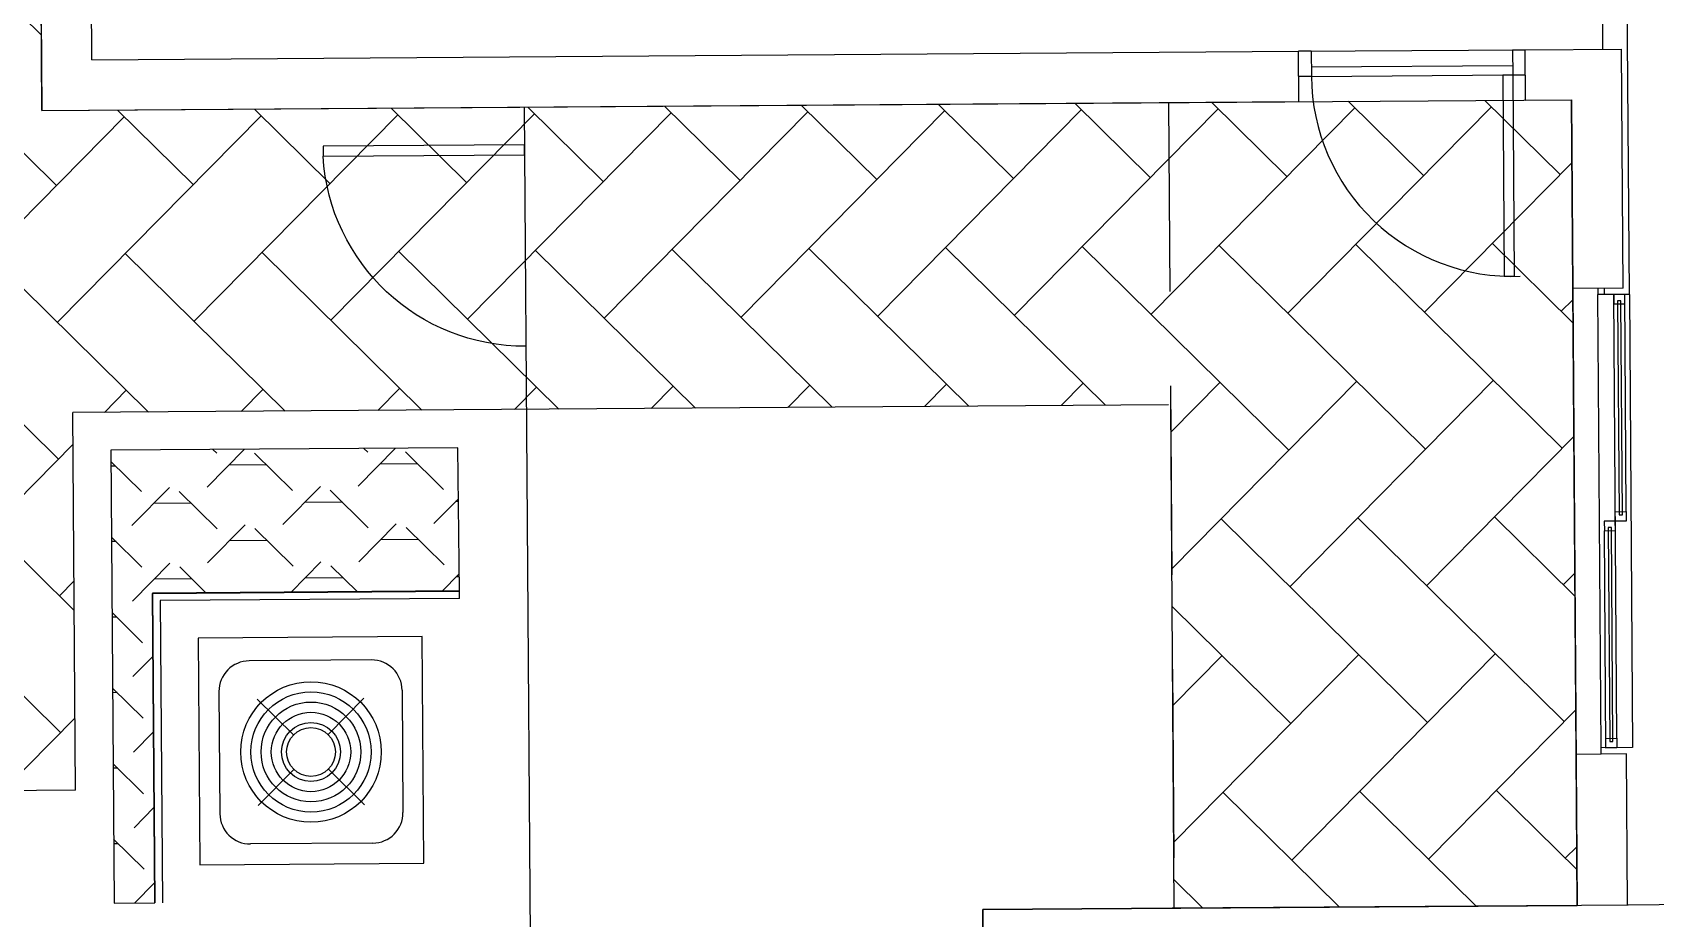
# Model space of a CAD drawing. Header units: feet. Extents: x 919634 to 928945, y 707022 to 708026.
# Drawn here: x 921008.98 to 921030.47, y 707404.24 to 707415.97 of the extents above; entities that cross this region are included whole.
import ezdxf

# ---------------------------------------------------------------- set-up
doc = ezdxf.new("R2010")
doc.units = ezdxf.units.FT
doc.header["$LTSCALE"] = 20
doc.header["$MEASUREMENT"] = 0
doc.linetypes.add('Site Plan$0$HIDDEN2', pattern=[0.1875, 0.125, -0.0625])
for name, color, linetype in [('-u-site-xref', 7, 'Continuous'), ('Site Plan$0$-u-site-bldg_interior', 252, 'Continuous'), ('Site Plan$0$-u-site-fence', 4, 'Site Plan$0$FENCELINE1'), ('Site Plan$0$A-DOOR-EXT_WINDOWS', 253, 'Continuous'), ('Site Plan$0$A-HVAC-EXT', 253, 'Continuous'), ('Site Plan$0$SP-BLDG-ROOF ABOVE', 4, 'Site Plan$0$HIDDEN2'), ('Site Plan$0$SP-LOT PAVERS', 254, 'Continuous'), ('x-RL TH8-LP Block$0$LP-PATT-SHAR', 253, 'Continuous'), ('x-RL TH8-LP Block$0$LP-SHAR-BRDR-CONT', 253, 'Continuous')]:
    doc.layers.add(name, color=color, linetype=linetype)
doc.layers.add('Site Plan$0$SP-SIDEWALK', color=2, linetype='Continuous', lineweight=25)
doc.layers.add('SP-BUILDING-FOOTPRINT', color=1, linetype='Continuous', lineweight=25)
doc.layers.get('-u-site-xref').off()
doc.linetypes.add('Site Plan$0$FENCELINE1', pattern='A,0.25,-0.1,[133,ltypeshp.shx,S=0.1,R=0,X=-0.1,Y=0],-0.1,1', length=1.45)

# ---------------------------------------------------------------- blocks, each defined once
blk = doc.blocks.new('Site Plan$0$DR1H902')
for p, q in [((-0.5, 0), (-0.5, 1)), ((-0.5, 1.000000000000057), (-0.4500000000000455, 1.000000000000057)), ((-0.4500000000000455, 0), (-0.4500000000000455, 1)), ((-0.5, -5.684341886080801e-14), (-0.4500000000000455, -5.684341886080801e-14))]:
    blk.add_line(p, q)
blk.add_arc((-0.5, 0), 1, 0, 91.70698490235472)
blk = doc.blocks.new('Site Plan$0$A$C11AE1C12')
at = {"layer": 'Site Plan$0$A-HVAC-EXT'}
for p, q in [((44.00000011394877, 44.54105635897122), (1.139487721957266e-07, 44.54105635897122)), ((1.139487721957266e-07, 44.54105635897122), (1.139487721957266e-07, 2.501133167243097e-06)), ((44.00000011394877, 2.501133167243097e-06), (44.00000011394877, 44.54105635897122)), ((34.00000011394877, 40.00000250113317), (10.00000011394877, 40.00000250113317)), ((4.000000113948772, 34.00000250113317), (4.000000113948772, 10.00000250113317)), ((18.5977306969362, 25.40227191814392), (11.52666288505861, 32.47333973002787)), ((25.40226953096135, 25.40227191814392), (32.47333734284621, 32.47333973002787)), ((40.00000011394877, 34.00000250113317), (40.00000011394877, 10.00000250113317)), ((11.52666288505861, 11.52666527223846), (18.5977306969362, 18.59773308412241)), ((32.47333734284621, 11.52666527223846), (25.40226953096135, 18.59773308412241)), ((34.00000011394877, 4.000002501133167), (10.00000011394877, 4.000002501133167)), ((1.139487721957266e-07, 2.501133167243097e-06), (44.00000011394877, 2.501133167243097e-06))]:
    blk.add_line(p, q, dxfattribs=at)
for radius in [13.81153555240985, 11.81153555240985, 9.81153555240985, 7.81153555240985, 5.81153555240985, 4.81153555240985]:
    blk.add_circle((22.00000011394877, 22.00000250113317), radius, dxfattribs=at)
for centre, start, end in [((10.00000011394877, 34.00000250113317), 90, 180), ((34.00000011394877, 34.00000250113317), 0, 90), ((10.00000011394877, 10.00000250113317), 180, 270), ((34.00000011394877, 10.00000250113317), 270, 0)]:
    blk.add_arc(centre, 6, start, end, dxfattribs=at)
blk = doc.blocks.new('Site Plan$0$A$C05C92244')
at = {"layer": 'Site Plan$0$A-DOOR-EXT_WINDOWS'}
blk.add_lwpolyline([(32.00389335552609, 32.04769828175449), (32.00389335552609, 0.04381521808500111), (30.40369920234298, 0.04381521808500111), (30.40369920234298, 32.04769828175449)], close=True, dxfattribs=at)
blk.add_arc((32.07979910527501, 32.07980389018303), 32.07980487913881, 180.0573418751565, 267.0050566959838, dxfattribs=at)
blk = doc.blocks.new('Site Plan')
at = {"layer": 'Site Plan$0$SP-LOT PAVERS'}
h = blk.add_hatch(dxfattribs=at)
h.set_pattern_fill('AR-HBONE', color=256, scale=0.32, angle=-89.58178215075662)
h.set_pattern_definition([(315.4182178492434, (0, 0), (1.810145136983853, 0.01321298806884015), [3.84, -1.28]), (45.41821784924338, (0.9116790626081567, -0.8984660745381309), (1.810145136983853, 0.01321298806884), [3.84, -1.28])])
h.paths.add_polyline_path([(921009.54763375, 707405.9336891741), (920989.2072940768, 707405.7883315071), (920989.0714707002, 707424.7887197618), (921009.0316751817, 707424.92666352), (921009.1031087869, 707414.9307422863), (921029.3525917305, 707415.0754506652), (921029.4286389652, 707404.4090549125), (921024.0956189289, 707404.3710326144), (921024.0479792914, 707411.037391704), (921009.5119036331, 707410.9335129054)])
at = {"layer": 'Site Plan$0$-u-site-bldg_interior'}
for p, q in [((921029.7678169175, 707415.745101668, -4.49489401518742e-06), (921029.6963563991, 707425.7447890287, -4.494894015187386e-06)), ((921030.1210332932, 707412.4975428632, -4.494892413604441e-06), (921030.0263475631, 707425.7472045425, -4.4948924136044e-06)), ((921009.1031087869, 707414.9307422851, -4.494994332521719e-06), (921009.0911986323, 707416.5973663958, -4.494994332521713e-06)), ((921009.7649943691, 707415.6021559912, -4.49499109700053e-06), (921009.7578482763, 707416.6021304576, -4.494991097000526e-06)), ((921025.7411639529, 707415.7161646712, -4.494913558173496e-06), (921028.7414097787, 707415.7377666803, -4.494898996757685e-06)), ((921028.5747473564, 707415.7365756648, -4.494899805638036e-06), (921028.7414097677, 707415.7377666802, -4.494898996757738e-06)), ((921028.5747473564, 707415.7365756648, -4.494899805638036e-06), (921028.5771293873, 707415.4032508425, -4.494899805638037e-06)), ((921028.7414097677, 707415.7377666802, -4.494898996757738e-06), (921030.0144773128, 707415.7468643714, -4.49489281804445e-06)), ((921028.7461738295, 707415.0711170358, -4.494898996757741e-06), (921028.7414097677, 707415.7377666802, -4.494898996757738e-06)), ((921030.0371066069, 707412.580278561, -4.494892818044458e-06), (921030.0144773129, 707415.7468643715, -4.494892818044449e-06)), ((921009.7649943691, 707415.6021559912, -4.49499109700053e-06), (921025.7411627881, 707415.7163260893, -4.49491355817355e-06)), ((921025.9078240457, 707415.7176785227, -4.494912749293253e-06), (921025.7411616346, 707415.7164875072, -4.49491355817355e-06)), ((921025.7459280035, 707415.0495150271, -4.494913558173553e-06), (921025.7411627881, 707415.7163260893, -4.49491355817355e-06)), ((921025.9078251993, 707415.7175171047, -4.494912749293253e-06), (921025.9102083836, 707415.3840308647, -4.494912749293255e-06)), ((921025.9093151222, 707415.5090276729, -4.494912749293254e-06), (921028.5762361259, 707415.5282476508, -4.494899805638036e-06)), ((921025.9102083836, 707415.3840308647, -4.494912749293255e-06), (921025.7435459725, 707415.3828398492, -4.494913558173552e-06)), ((921025.9102083836, 707415.3840308647, -4.494912749293255e-06), (921028.5771293873, 707415.4032508425, -4.494899805638037e-06)), ((921028.5771293873, 707415.4032508425, -4.494899805638037e-06), (921028.7437917986, 707415.404441858, -4.494898996757739e-06)), ((921009.1031087869, 707414.9307422851, -4.494994332521719e-06), (921025.74592685, 707415.049676445, -4.494913558173553e-06)), ((921028.7461738295, 707415.0711170358, -4.494898996757741e-06), (921029.3525917304, 707415.0754506652, -4.494896053565639e-06)), ((921029.3704569626, 707412.5755144993, -4.494896053565647e-06), (921029.3525917304, 707415.0754506652, -4.494896053565639e-06)), ((921030.0371065798, 707412.5802785609, -4.49489281804459e-06), (921029.3704569899, 707412.5755144996, -4.494896053565515e-06)), ((921029.4145245078, 707406.4090052899, -4.494896053565798e-06), (921029.3704569899, 707412.5755144996, -4.494896053565515e-06)), ((921029.7037818121, 707412.5778965304, -4.49489443580492e-06), (921029.7043773197, 707412.4945653249, -4.49489443580492e-06)), ((921029.7910417191, 707412.4951846527, -4.49489401518743e-06), (921029.7904462115, 707412.5785158582, -4.494894015187429e-06)), ((921030.121033293, 707412.4975428632, -4.494892413604442e-06), (921029.7043773197, 707412.4945653249, -4.49489443580492e-06)), ((921029.7472538768, 707406.4947185268, -4.494894435804939e-06), (921029.7043773197, 707412.4945653249, -4.49489443580492e-06)), ((921029.954688602, 707406.6212041043, -4.494893424704698e-06), (921029.9127053065, 707412.496054094, -4.49489342470468e-06)), ((921030.0790799331, 707409.6221696418, -4.49489271693443e-06), (921030.058534916, 707412.4970962325, -4.494892716934422e-06)), ((921030.1210332932, 707412.4975428632, -4.494892413604441e-06), (921030.1639098502, 707406.4976960652, -4.49489241360446e-06)), ((921029.8097697638, 707406.492714939, -4.494894132474959e-06), (921029.7892072368, 707409.3700917483, -4.49489413247495e-06)), ((921030.16390985, 707406.4976960652, -4.494892413604461e-06), (921029.7472538768, 707406.4947185268, -4.494894435804939e-06)), ((921029.7478493844, 707406.4113873212, -4.494894435804939e-06), (921029.7472538768, 707406.4947185268, -4.494894435804939e-06)), ((921030.0811741521, 707406.4137693518, -4.49489281804461e-06), (921029.4145245078, 707406.4090052899, -4.494896053565798e-06)), ((921029.4288167208, 707404.4090563573, -4.494896053565671e-06), (921029.4145245351, 707406.4090052901, -4.494896053565665e-06)), ((921030.0954663651, 707404.4138204193, -4.494892818044484e-06), (921030.0811741793, 707406.413769352, -4.494892818044478e-06)), ((921063.5656441549, 707404.6530075244, -4.494730369588501e-06), (921030.0954663651, 707404.4138204193, -4.494892818044484e-06)), ((921029.4288167208, 707404.4090563573, -4.494896053565671e-06), (921024.066652734, 707404.3707368574, -4.49492207421888e-06)), ((921030.1030888988, 707404.4138747129, -4.494892781049241e-06), (921025.7698662113, 707404.3829083106, -4.494913811936962e-06))]:
    blk.add_line(p, q, dxfattribs=at)
for points, elevation in [([(921030.0594281778, 707412.3720994244), (921030.058534916, 707412.4970962325), (921029.9127053065, 707412.496054094), (921029.9135985681, 707412.3710572858)], -4.494893420600595e-06), ([(921029.9653828176, 707412.4130950809), (921029.9856300806, 707409.5798340928), (921030.0272956835, 707409.5801318467), (921030.0070484205, 707412.4133928347)], -4.494892965605427e-06), ([(921029.9350368467, 707409.3711338867), (921029.934143585, 707409.496130695), (921029.7883139753, 707409.4950885564), (921029.7892072368, 707409.3700917483)], -4.494894128370864e-06), ([(921030.0790799331, 707409.6221696418), (921030.0799731945, 707409.4971728335), (921029.934143585, 707409.496130695), (921029.9332503234, 707409.6211275033)], -4.494893420600603e-06), ([(921029.8409914864, 707409.4121295433), (921029.8612387497, 707406.5788685553), (921029.9029043524, 707406.5791663091), (921029.8826570893, 707409.4124272971)], -4.494893673375697e-06), ([(921029.954688602, 707406.6212041043), (921029.9555818635, 707406.4962072959), (921029.8097522539, 707406.4951651574), (921029.8088589922, 707406.6201619657)], -4.494894128370872e-06)]:
    blk.add_lwpolyline(points, close=True, dxfattribs=dict(at, elevation=elevation))
at = {"layer": 'Site Plan$0$-u-site-bldg_interior', "elevation": -4.494896049000461e-06}
blk.add_lwpolyline([(921021.5640471883, 707403.6862998354), (921021.5616651573, 707404.0196246576), (921021.5592831264, 707404.3529494797), (921029.4289117325, 707404.4090568572)], dxfattribs=at)
at = {"layer": 'Site Plan$0$-u-site-fence', "ltscale": 0.15}
blk.add_line((921015.4877585814, 707414.9788555509, -4.494963341035636e-06), (921015.5663650391, 707403.9792152824, -4.49496334103567e-06), dxfattribs=at)
at = {"layer": 'Site Plan$0$SP-BLDG-ROOF ABOVE', "elevation": -4.494921933631107e-06}
blk.add_lwpolyline([(921024.0193936343, 707415.0374694942), (921024.095619563, 707404.3709438624)], dxfattribs=at)
at = {"layer": 'Site Plan$0$SP-SIDEWALK'}
for p, q in [((921024.0190124622, 707411.0371846991, -4.49492207421886e-06), (921009.5119036331, 707410.9335129054, -4.494992483103641e-06)), ((921024.0956195631, 707404.3709438624, -4.494921933631106e-06), (921024.0479792914, 707411.037391704, -4.494921933631086e-06)), ((921009.54763375, 707405.9336891741, -4.494992483103657e-06), (921009.5119036331, 707410.9335129054, -4.494992483103641e-06)), ((921014.6312987969, 707408.5724067225, -4.494967719758663e-06), (921010.5680499546, 707408.5433696276, -4.494987440353782e-06)), ((921010.5680499546, 707408.5433696276, -4.494987440353782e-06), (921010.5973493424, 707404.4434173243, -4.494987440353795e-06)), ((921014.6320134061, 707408.4724092758, -4.494967719758663e-06), (921010.6687620104, 707408.4440867902, -4.494986955025604e-06)), ((921010.6687620104, 707408.4440867902, -4.494986955025604e-06), (921010.6973467891, 707404.4441319336, -4.494986955025617e-06)), ((921014.6320134061, 707408.4724092758, -4.494967719758663e-06), (921014.6312987969, 707408.5724067225, -4.494967719758663e-06)), ((921009.54763375, 707405.9336891741, -4.494992483103657e-06), (920989.2072501207, 707405.7883311928, -4.495091203237643e-06))]:
    blk.add_line(p, q, dxfattribs=at)
at = {"layer": 'Site Plan$0$-u-site-bldg_interior', "extrusion": (4.8531578597258e-12, 3.468200526524245e-14, -1), "xscale": -2.666990255305793, "yscale": 2.666990255305793, "zscale": -7.111974014148773, "rotation": 179.5905555553778}
blk.add_blockref('Site Plan$0$DR1H902', (-921027.2436683088, 707415.3937215627, 8.989331468505853e-06), dxfattribs=at)
at = {"layer": 'Site Plan$0$-u-site-fence', "xscale": -0.08333333333333334, "yscale": 0.08333333333333334, "zscale": 0.08333333333333333, "rotation": 270.4094444446222}
blk.add_blockref('Site Plan$0$A$C05C92244', (921012.8398172341, 707411.7928085425, -4.494976302411496e-06), dxfattribs=at)
at = {"layer": 'Site Plan$0$A-HVAC-EXT', "extrusion": (4.853157859725802e-12, 3.468200526524245e-14, -1), "xscale": -0.06735359270068557, "yscale": 0.06735359270068557, "zscale": -0.06735359270068557, "rotation": 359.5905555553778}
blk.add_blockref('Site Plan$0$A$C11AE1C12', (-921011.1937605621, 707404.9477490359, 8.989331464401768e-06), dxfattribs=at)
blk = doc.blocks.new('x-RL TH8-LP Block', base_point=(1241.699483058532, 358.1706843557306))
at = {"layer": 'x-RL TH8-LP Block$0$LP-PATT-SHAR'}
h = blk.add_hatch(dxfattribs=at)
h.set_pattern_fill('LAFX-A435-CHAINLINK', color=256, scale=10, pattern_type=2)
h.set_pattern_definition([(45, (1295.532695806003, 426.7273894872051), (0, 10.0000000000064), [0.7071099999999999, -13.4350288425]), (45, (1293.532695806003, 426.7273894872051), (0, 10.0000000000064), [0.7071099999999999, -13.4350288425]), (45, (1295.532695806003, 428.7273894872051), (0, 10.0000000000064), [0.7071099999999999, -13.4350288425]), (45, (1295.032695806003, 429.7273894872051), (0, 10.0000000000064), [0.7071099999999999, -13.4350288425]), (45, (1291.532695806003, 426.7273894872051), (0, 10.0000000000064), [0.7071099999999999, -13.4350288425]), (45, (1293.532695806003, 428.7273894872051), (0, 10.0000000000064), [0.7071099999999999, -13.4350288425]), (45, (1295.532695806003, 430.7273894872051), (0, 10.0000000000064), [0.7071099999999999, -13.4350288425]), (45, (1294.032695806003, 429.7273894872051), (0, 10.0000000000064), [0.7071099999999999, -13.4350288425]), (45, (1295.032695806003, 431.7273894872051), (0, 10.0000000000064), [0.7071099999999999, -13.4350288425]), (45, (1293.032695806003, 429.7273894872051), (0, 10.0000000000064), [0.7071099999999999, -13.4350288425]), (45, (1291.532695806003, 428.7273894872051), (0, 10.0000000000064), [0.7071099999999999, -13.4350288425]), (45, (1293.532695806003, 430.7273894872051), (0, 10.0000000000064), [0.7071099999999999, -13.4350288425]), (45, (1295.532695806003, 432.7273894872051), (0, 10.0000000000064), [0.7071099999999999, -13.4350288425]), (45, (1292.032695806003, 429.7273894872051), (0, 10.0000000000064), [0.7071099999999999, -13.4350288425]), (45, (1294.032695806003, 431.7273894872051), (0, 10.0000000000064), [0.7071099999999999, -13.4350288425]), (45, (1293.032695806003, 431.7273894872051), (0, 10.0000000000064), [0.7071099999999999, -13.4350288425]), (45, (1295.032695806003, 433.7273894872051), (0, 10.0000000000064), [0.7071099999999999, -13.4350288425]), (45, (1291.532695806003, 430.7273894872051), (0, 10.0000000000064), [0.7071099999999999, -13.4350288425]), (45, (1293.532695806003, 432.7273894872051), (0, 10.0000000000064), [0.7071099999999999, -13.4350288425]), (45, (1292.032695806003, 431.7273894872051), (0, 10.0000000000064), [0.7071099999999999, -13.4350288425]), (45, (1294.032695806003, 433.7273894872051), (0, 10.0000000000064), [0.7071099999999999, -13.4350288425]), (45, (1295.032695806003, 435.7273894872051), (0, 10.0000000000064), [0.7071099999999999, -13.4350288425]), (45, (1293.032695806003, 433.7273894872051), (0, 10.0000000000064), [0.7071099999999999, -13.4350288425]), (45, (1291.532695806003, 432.7273894872051), (0, 10.0000000000064), [0.7071099999999999, -13.4350288425]), (45, (1292.032695806003, 433.7273894872051), (0, 10.0000000000064), [0.7071099999999999, -13.4350288425]), (45, (1294.032695806003, 435.7273894872051), (0, 10.0000000000064), [0.7071099999999999, -13.4350288425]), (45, (1293.032695806003, 435.7273894872051), (0, 10.0000000000064), [0.7071099999999999, -13.4350288425]), (45, (1291.532695806003, 434.7273894872051), (0, 10.0000000000064), [0.7071099999999999, -13.4350288425]), (45, (1292.032695806003, 435.7273894872051), (0, 10.0000000000064), [0.7071099999999999, -13.4350288425]), (45, (1290.532695806003, 434.7273894872051), (0, 10.0000000000064), [0.7071099999999999, -13.4350288425]), (45, (1295.032695806003, 427.7273894872051), (0, 10.0000000000064), [0.7071099999999999, -13.4350288425]), (45, (1294.032695806003, 427.7273894872051), (0, 10.0000000000064), [0.7071099999999999, -13.4350288425]), (45, (1293.032695806003, 427.7273894872051), (0, 10.0000000000064), [0.7071099999999999, -13.4350288425]), (45, (1292.032695806003, 427.7273894872051), (0, 10.0000000000064), [0.7071099999999999, -13.4350288425]), (45, (1290.532695806003, 426.7273894872051), (0, 10.0000000000064), [0.7071099999999999, -13.4350288425]), (45, (1289.532695806003, 426.7273894872051), (0, 10.0000000000064), [0.7071099999999999, -13.4350288425]), (45, (1290.532695806003, 428.7273894872051), (0, 10.0000000000064), [0.7071099999999999, -13.4350288425]), (45, (1288.532695806003, 426.7273894872051), (0, 10.0000000000064), [0.7071099999999999, -13.4350288425]), (45, (1291.032695806003, 429.7273894872051), (0, 10.0000000000064), [0.7071099999999999, -13.4350288425]), (45, (1289.532695806003, 428.7273894872051), (0, 10.0000000000064), [0.7071099999999999, -13.4350288425]), (45, (1287.532695806003, 426.7273894872051), (0, 10.0000000000064), [0.7071099999999999, -13.4350288425]), (45, (1290.032695806003, 429.7273894872051), (0, 10.0000000000064), [0.7071099999999999, -13.4350288425]), (45, (1290.532695806003, 430.7273894872051), (0, 10.0000000000064), [0.7071099999999999, -13.4350288425]), (45, (1288.532695806003, 428.7273894872051), (0, 10.0000000000064), [0.7071099999999999, -13.4350288425]), (45, (1286.532695806003, 426.7273894872051), (0, 10.0000000000064), [0.7071099999999999, -13.4350288425]), (45, (1291.032695806003, 431.7273894872051), (0, 10.0000000000064), [0.7071099999999999, -13.4350288425]), (45, (1289.032695806003, 429.7273894872051), (0, 10.0000000000064), [0.7071099999999999, -13.4350288425]), (45, (1289.532695806003, 430.7273894872051), (0, 10.0000000000064), [0.7071099999999999, -13.4350288425]), (45, (1287.532695806003, 428.7273894872051), (0, 10.0000000000064), [0.7071099999999999, -13.4350288425]), (45, (1290.032695806003, 431.7273894872051), (0, 10.0000000000064), [0.7071099999999999, -13.4350288425]), (45, (1288.032695806003, 429.7273894872051), (0, 10.0000000000064), [0.7071099999999999, -13.4350288425]), (45, (1290.532695806003, 432.7273894872051), (0, 10.0000000000064), [0.7071099999999999, -13.4350288425]), (45, (1288.532695806003, 430.7273894872051), (0, 10.0000000000064), [0.7071099999999999, -13.4350288425]), (45, (1286.532695806003, 428.7273894872051), (0, 10.0000000000064), [0.7071099999999999, -13.4350288425]), (45, (1291.032695806003, 433.7273894872051), (0, 10.0000000000064), [0.7071099999999999, -13.4350288425]), (45, (1289.032695806003, 431.7273894872051), (0, 10.0000000000064), [0.7071099999999999, -13.4350288425]), (45, (1287.032695806003, 429.7273894872051), (0, 10.0000000000064), [0.7071099999999999, -13.4350288425]), (45, (1289.532695806003, 432.7273894872051), (0, 10.0000000000064), [0.7071099999999999, -13.4350288425]), (45, (1287.532695806003, 430.7273894872051), (0, 10.0000000000064), [0.7071099999999999, -13.4350288425]), (45, (1290.032695806003, 433.7273894872051), (0, 10.0000000000064), [0.7071099999999999, -13.4350288425]), (45, (1288.032695806003, 431.7273894872051), (0, 10.0000000000064), [0.7071099999999999, -13.4350288425]), (45, (1286.032695806003, 429.7273894872051), (0, 10.0000000000064), [0.7071099999999999, -13.4350288425]), (45, (1288.532695806003, 432.7273894872051), (0, 10.0000000000064), [0.7071099999999999, -13.4350288425]), (45, (1286.532695806003, 430.7273894872051), (0, 10.0000000000064), [0.7071099999999999, -13.4350288425]), (45, (1291.032695806003, 435.7273894872051), (0, 10.0000000000064), [0.7071099999999999, -13.4350288425]), (45, (1289.032695806003, 433.7273894872051), (0, 10.0000000000064), [0.7071099999999999, -13.4350288425]), (45, (1287.032695806003, 431.7273894872051), (0, 10.0000000000064), [0.7071099999999999, -13.4350288425]), (45, (1287.532695806003, 432.7273894872051), (0, 10.0000000000064), [0.7071099999999999, -13.4350288425]), (45, (1290.032695806003, 435.7273894872051), (0, 10.0000000000064), [0.7071099999999999, -13.4350288425]), (45, (1288.032695806003, 433.7273894872051), (0, 10.0000000000064), [0.7071099999999999, -13.4350288425]), (45, (1286.032695806003, 431.7273894872051), (0, 10.0000000000064), [0.7071099999999999, -13.4350288425]), (45, (1286.532695806003, 432.7273894872051), (0, 10.0000000000064), [0.7071099999999999, -13.4350288425]), (45, (1289.032695806003, 435.7273894872051), (0, 10.0000000000064), [0.7071099999999999, -13.4350288425]), (45, (1287.032695806003, 433.7273894872051), (0, 10.0000000000064), [0.7071099999999999, -13.4350288425]), (45, (1287.532695806003, 434.7273894872051), (0, 10.0000000000064), [0.7071099999999999, -13.4350288425]), (45, (1288.032695806003, 435.7273894872051), (0, 10.0000000000064), [0.7071099999999999, -13.4350288425]), (45, (1286.032695806003, 433.7273894872051), (0, 10.0000000000064), [0.7071099999999999, -13.4350288425]), (45, (1286.532695806003, 434.7273894872051), (0, 10.0000000000064), [0.7071099999999999, -13.4350288425]), (45, (1287.032695806003, 435.7273894872051), (0, 10.0000000000064), [0.7071099999999999, -13.4350288425]), (45, (1286.032695806003, 435.7273894872051), (0, 10.0000000000064), [0.7071099999999999, -13.4350288425]), (45, (1291.032695806003, 427.7273894872051), (0, 10.0000000000064), [0.7071099999999999, -13.4350288425]), (45, (1290.032695806003, 427.7273894872051), (0, 10.0000000000064), [0.7071099999999999, -13.4350288425]), (45, (1289.032695806003, 427.7273894872051), (0, 10.0000000000064), [0.7071099999999999, -13.4350288425]), (45, (1288.032695806003, 427.7273894872051), (0, 10.0000000000064), [0.7071099999999999, -13.4350288425]), (45, (1287.032695806003, 427.7273894872051), (0, 10.0000000000064), [0.7071099999999999, -13.4350288425]), (45, (1286.032695806003, 427.7273894872051), (0, 10.0000000000064), [0.7071099999999999, -13.4350288425]), (45, (1294.532695806003, 426.7273894872051), (0, 10.0000000000064), [0.7071099999999999, -13.4350288425]), (45, (1294.532695806003, 428.7273894872051), (0, 10.0000000000064), [0.7071099999999999, -13.4350288425]), (45, (1292.532695806003, 426.7273894872051), (0, 10.0000000000064), [0.7071099999999999, -13.4350288425]), (45, (1294.532695806003, 430.7273894872051), (0, 10.0000000000064), [0.7071099999999999, -13.4350288425]), (45, (1292.532695806003, 428.7273894872051), (0, 10.0000000000064), [0.7071099999999999, -13.4350288425]), (45, (1294.532695806003, 432.7273894872051), (0, 10.0000000000064), [0.7071099999999999, -13.4350288425]), (45, (1292.532695806003, 430.7273894872051), (0, 10.0000000000064), [0.7071099999999999, -13.4350288425]), (45, (1295.532695806003, 434.7273894872051), (0, 10.0000000000064), [0.7071099999999999, -13.4350288425]), (45, (1294.532695806003, 434.7273894872051), (0, 10.0000000000064), [0.7071099999999999, -13.4350288425]), (45, (1292.532695806003, 432.7273894872051), (0, 10.0000000000064), [0.7071099999999999, -13.4350288425]), (45, (1293.532695806003, 434.7273894872051), (0, 10.0000000000064), [0.7071099999999999, -13.4350288425]), (45, (1292.532695806003, 434.7273894872051), (0, 10.0000000000064), [0.7071099999999999, -13.4350288425]), (45, (1289.532695806003, 434.7273894872051), (0, 10.0000000000064), [0.7071099999999999, -13.4350288425]), (45, (1288.532695806003, 434.7273894872051), (0, 10.0000000000064), [0.7071099999999999, -13.4350288425]), (90, (1296.032695806003, 435.2273894872051), (-10, 6.123233995736766e-16), [0.5, -9.5]), (90, (1296.032695806003, 427.2273894872051), (-10, 6.123233995736766e-16), [0.5, -9.5]), (90, (1296.032695806003, 429.2273894872051), (-10, 6.123233995736766e-16), [0.5, -9.5]), (90, (1296.032695806003, 431.2273894872051), (-10, 6.123233995736766e-16), [0.5, -9.5]), (90, (1296.032695806003, 433.2273894872051), (-10, 6.123233995736766e-16), [0.5, -9.5]), (90, (1295.532695806003, 428.2273894872051), (-10, 6.123233995736766e-16), [0.5, -9.5]), (90, (1295.532695806003, 430.2273894872051), (-10, 6.123233995736766e-16), [0.5, -9.5]), (90, (1295.532695806003, 432.2273894872051), (-10, 6.123233995736766e-16), [0.5, -9.5]), (90, (1295.532695806003, 434.2273894872051), (-10, 6.123233995736766e-16), [0.5, -9.5]), (90, (1295.532695806003, 436.2273894872051), (-10, 6.123233995736766e-16), [0.5, -9.5]), (90, (1295.032695806003, 427.2273894872051), (-10, 6.123233995736766e-16), [0.5, -9.5]), (90, (1295.032695806003, 429.2273894872051), (-10, 6.123233995736766e-16), [0.5, -9.5]), (90, (1295.032695806003, 431.2273894872051), (-10, 6.123233995736766e-16), [0.5, -9.5]), (90, (1295.032695806003, 433.2273894872051), (-10, 6.123233995736766e-16), [0.5, -9.5]), (90, (1295.032695806003, 435.2273894872051), (-10, 6.123233995736766e-16), [0.5, -9.5]), (90, (1295.032695806003, 427.2273894872051), (-10, 6.123233995736766e-16), [0.5, -9.5]), (90, (1295.032695806003, 429.2273894872051), (-10, 6.123233995736766e-16), [0.5, -9.5]), (90, (1295.032695806003, 431.2273894872051), (-10, 6.123233995736766e-16), [0.5, -9.5]), (90, (1295.032695806003, 433.2273894872051), (-10, 6.123233995736766e-16), [0.5, -9.5]), (90, (1295.032695806003, 435.2273894872051), (-10, 6.123233995736766e-16), [0.5, -9.5]), (90, (1294.532695806003, 428.2273894872051), (-10, 6.123233995736766e-16), [0.5, -9.5]), (90, (1294.532695806003, 430.2273894872051), (-10, 6.123233995736766e-16), [0.5, -9.5]), (90, (1294.532695806003, 432.2273894872051), (-10, 6.123233995736766e-16), [0.5, -9.5]), (90, (1294.532695806003, 434.2273894872051), (-10, 6.123233995736766e-16), [0.5, -9.5]), (90, (1294.532695806003, 436.2273894872051), (-10, 6.123233995736766e-16), [0.5, -9.5]), (90, (1294.032695806003, 427.2273894872051), (-10, 6.123233995736766e-16), [0.5, -9.5]), (90, (1294.032695806003, 427.2273894872051), (-10, 6.123233995736766e-16), [0.5, -9.5]), (90, (1294.032695806003, 429.2273894872051), (-10, 6.123233995736766e-16), [0.5, -9.5]), (90, (1294.032695806003, 429.2273894872051), (-10, 6.123233995736766e-16), [0.5, -9.5]), (90, (1294.032695806003, 431.2273894872051), (-10, 6.123233995736766e-16), [0.5, -9.5]), (90, (1294.032695806003, 431.2273894872051), (-10, 6.123233995736766e-16), [0.5, -9.5]), (90, (1294.032695806003, 433.2273894872051), (-10, 6.123233995736766e-16), [0.5, -9.5]), (90, (1294.032695806003, 433.2273894872051), (-10, 6.123233995736766e-16), [0.5, -9.5]), (90, (1294.032695806003, 435.2273894872051), (-10, 6.123233995736766e-16), [0.5, -9.5]), (90, (1294.032695806003, 435.2273894872051), (-10, 6.123233995736766e-16), [0.5, -9.5]), (90, (1293.532695806003, 428.2273894872051), (-10, 6.123233995736766e-16), [0.5, -9.5]), (90, (1293.532695806003, 430.2273894872051), (-10, 6.123233995736766e-16), [0.5, -9.5]), (90, (1293.532695806003, 432.2273894872051), (-10, 6.123233995736766e-16), [0.5, -9.5]), (90, (1293.532695806003, 434.2273894872051), (-10, 6.123233995736766e-16), [0.5, -9.5]), (90, (1293.532695806003, 436.2273894872051), (-10, 6.123233995736766e-16), [0.5, -9.5]), (90, (1293.032695806003, 427.2273894872051), (-10, 6.123233995736766e-16), [0.5, -9.5]), (90, (1293.032695806003, 427.2273894872051), (-10, 6.123233995736766e-16), [0.5, -9.5]), (90, (1293.032695806003, 429.2273894872051), (-10, 6.123233995736766e-16), [0.5, -9.5]), (90, (1293.032695806003, 429.2273894872051), (-10, 6.123233995736766e-16), [0.5, -9.5]), (90, (1293.032695806003, 431.2273894872051), (-10, 6.123233995736766e-16), [0.5, -9.5]), (90, (1293.032695806003, 431.2273894872051), (-10, 6.123233995736766e-16), [0.5, -9.5]), (90, (1293.032695806003, 433.2273894872051), (-10, 6.123233995736766e-16), [0.5, -9.5]), (90, (1293.032695806003, 433.2273894872051), (-10, 6.123233995736766e-16), [0.5, -9.5]), (90, (1293.032695806003, 435.2273894872051), (-10, 6.123233995736766e-16), [0.5, -9.5]), (90, (1293.032695806003, 435.2273894872051), (-10, 6.123233995736766e-16), [0.5, -9.5]), (90, (1292.532695806003, 428.2273894872051), (-10, 6.123233995736766e-16), [0.5, -9.5]), (90, (1292.532695806003, 430.2273894872051), (-10, 6.123233995736766e-16), [0.5, -9.5]), (90, (1292.532695806003, 432.2273894872051), (-10, 6.123233995736766e-16), [0.5, -9.5]), (90, (1292.532695806003, 434.2273894872051), (-10, 6.123233995736766e-16), [0.5, -9.5]), (90, (1292.532695806003, 436.2273894872051), (-10, 6.123233995736766e-16), [0.5, -9.5]), (90, (1292.032695806003, 427.2273894872051), (-10, 6.123233995736766e-16), [0.5, -9.5]), (90, (1292.032695806003, 427.2273894872051), (-10, 6.123233995736766e-16), [0.5, -9.5]), (90, (1292.032695806003, 429.2273894872051), (-10, 6.123233995736766e-16), [0.5, -9.5]), (90, (1292.032695806003, 429.2273894872051), (-10, 6.123233995736766e-16), [0.5, -9.5]), (90, (1292.032695806003, 431.2273894872051), (-10, 6.123233995736766e-16), [0.5, -9.5]), (90, (1292.032695806003, 431.2273894872051), (-10, 6.123233995736766e-16), [0.5, -9.5]), (90, (1292.032695806003, 433.2273894872051), (-10, 6.123233995736766e-16), [0.5, -9.5]), (90, (1292.032695806003, 433.2273894872051), (-10, 6.123233995736766e-16), [0.5, -9.5]), (90, (1292.032695806003, 435.2273894872051), (-10, 6.123233995736766e-16), [0.5, -9.5]), (90, (1292.032695806003, 435.2273894872051), (-10, 6.123233995736766e-16), [0.5, -9.5]), (90, (1291.532695806003, 428.2273894872051), (-10, 6.123233995736766e-16), [0.5, -9.5]), (90, (1291.532695806003, 430.2273894872051), (-10, 6.123233995736766e-16), [0.5, -9.5]), (90, (1291.532695806003, 432.2273894872051), (-10, 6.123233995736766e-16), [0.5, -9.5]), (90, (1291.532695806003, 434.2273894872051), (-10, 6.123233995736766e-16), [0.5, -9.5]), (90, (1291.532695806003, 436.2273894872051), (-10, 6.123233995736766e-16), [0.5, -9.5]), (90, (1291.032695806003, 427.2273894872051), (-10, 6.123233995736766e-16), [0.5, -9.5]), (90, (1291.032695806003, 429.2273894872051), (-10, 6.123233995736766e-16), [0.5, -9.5]), (90, (1291.032695806003, 431.2273894872051), (-10, 6.123233995736766e-16), [0.5, -9.5]), (90, (1291.032695806003, 433.2273894872051), (-10, 6.123233995736766e-16), [0.5, -9.5]), (90, (1291.032695806003, 435.2273894872051), (-10, 6.123233995736766e-16), [0.5, -9.5]), (90, (1291.032695806003, 427.2273894872051), (-10, 6.123233995736766e-16), [0.5, -9.5]), (90, (1291.032695806003, 429.2273894872051), (-10, 6.123233995736766e-16), [0.5, -9.5]), (90, (1291.032695806003, 431.2273894872051), (-10, 6.123233995736766e-16), [0.5, -9.5]), (90, (1291.032695806003, 433.2273894872051), (-10, 6.123233995736766e-16), [0.5, -9.5]), (90, (1291.032695806003, 435.2273894872051), (-10, 6.123233995736766e-16), [0.5, -9.5]), (90, (1290.532695806003, 428.2273894872051), (-10, 6.123233995736766e-16), [0.5, -9.5]), (90, (1290.532695806003, 430.2273894872051), (-10, 6.123233995736766e-16), [0.5, -9.5]), (90, (1290.532695806003, 432.2273894872051), (-10, 6.123233995736766e-16), [0.5, -9.5]), (90, (1290.532695806003, 434.2273894872051), (-10, 6.123233995736766e-16), [0.5, -9.5]), (90, (1290.532695806003, 436.2273894872051), (-10, 6.123233995736766e-16), [0.5, -9.5]), (90, (1290.032695806003, 427.2273894872051), (-10, 6.123233995736766e-16), [0.5, -9.5]), (90, (1290.032695806003, 429.2273894872051), (-10, 6.123233995736766e-16), [0.5, -9.5]), (90, (1290.032695806003, 431.2273894872051), (-10, 6.123233995736766e-16), [0.5, -9.5]), (90, (1290.032695806003, 433.2273894872051), (-10, 6.123233995736766e-16), [0.5, -9.5]), (90, (1290.032695806003, 435.2273894872051), (-10, 6.123233995736766e-16), [0.5, -9.5]), (90, (1290.032695806003, 427.2273894872051), (-10, 6.123233995736766e-16), [0.5, -9.5]), (90, (1290.032695806003, 429.2273894872051), (-10, 6.123233995736766e-16), [0.5, -9.5]), (90, (1290.032695806003, 431.2273894872051), (-10, 6.123233995736766e-16), [0.5, -9.5]), (90, (1290.032695806003, 433.2273894872051), (-10, 6.123233995736766e-16), [0.5, -9.5]), (90, (1290.032695806003, 435.2273894872051), (-10, 6.123233995736766e-16), [0.5, -9.5]), (90, (1289.532695806003, 428.2273894872051), (-10, 6.123233995736766e-16), [0.5, -9.5]), (90, (1289.532695806003, 430.2273894872051), (-10, 6.123233995736766e-16), [0.5, -9.5]), (90, (1289.532695806003, 432.2273894872051), (-10, 6.123233995736766e-16), [0.5, -9.5]), (90, (1289.532695806003, 434.2273894872051), (-10, 6.123233995736766e-16), [0.5, -9.5]), (90, (1289.532695806003, 436.2273894872051), (-10, 6.123233995736766e-16), [0.5, -9.5]), (90, (1289.032695806003, 427.2273894872051), (-10, 6.123233995736766e-16), [0.5, -9.5]), (90, (1289.032695806003, 427.2273894872051), (-10, 6.123233995736766e-16), [0.5, -9.5]), (90, (1289.032695806003, 429.2273894872051), (-10, 6.123233995736766e-16), [0.5, -9.5]), (90, (1289.032695806003, 429.2273894872051), (-10, 6.123233995736766e-16), [0.5, -9.5]), (90, (1289.032695806003, 431.2273894872051), (-10, 6.123233995736766e-16), [0.5, -9.5]), (90, (1289.032695806003, 431.2273894872051), (-10, 6.123233995736766e-16), [0.5, -9.5]), (90, (1289.032695806003, 433.2273894872051), (-10, 6.123233995736766e-16), [0.5, -9.5]), (90, (1289.032695806003, 433.2273894872051), (-10, 6.123233995736766e-16), [0.5, -9.5]), (90, (1289.032695806003, 435.2273894872051), (-10, 6.123233995736766e-16), [0.5, -9.5]), (90, (1289.032695806003, 435.2273894872051), (-10, 6.123233995736766e-16), [0.5, -9.5]), (90, (1288.532695806003, 428.2273894872051), (-10, 6.123233995736766e-16), [0.5, -9.5]), (90, (1288.532695806003, 430.2273894872051), (-10, 6.123233995736766e-16), [0.5, -9.5]), (90, (1288.532695806003, 432.2273894872051), (-10, 6.123233995736766e-16), [0.5, -9.5]), (90, (1288.532695806003, 434.2273894872051), (-10, 6.123233995736766e-16), [0.5, -9.5]), (90, (1288.532695806003, 436.2273894872051), (-10, 6.123233995736766e-16), [0.5, -9.5]), (90, (1288.032695806003, 427.2273894872051), (-10, 6.123233995736766e-16), [0.5, -9.5]), (90, (1288.032695806003, 427.2273894872051), (-10, 6.123233995736766e-16), [0.5, -9.5]), (90, (1288.032695806003, 429.2273894872051), (-10, 6.123233995736766e-16), [0.5, -9.5]), (90, (1288.032695806003, 429.2273894872051), (-10, 6.123233995736766e-16), [0.5, -9.5]), (90, (1288.032695806003, 431.2273894872051), (-10, 6.123233995736766e-16), [0.5, -9.5]), (90, (1288.032695806003, 431.2273894872051), (-10, 6.123233995736766e-16), [0.5, -9.5]), (90, (1288.032695806003, 433.2273894872051), (-10, 6.123233995736766e-16), [0.5, -9.5]), (90, (1288.032695806003, 433.2273894872051), (-10, 6.123233995736766e-16), [0.5, -9.5]), (90, (1288.032695806003, 435.2273894872051), (-10, 6.123233995736766e-16), [0.5, -9.5]), (90, (1288.032695806003, 435.2273894872051), (-10, 6.123233995736766e-16), [0.5, -9.5]), (90, (1287.532695806003, 428.2273894872051), (-10, 6.123233995736766e-16), [0.5, -9.5]), (90, (1287.532695806003, 430.2273894872051), (-10, 6.123233995736766e-16), [0.5, -9.5]), (90, (1287.532695806003, 432.2273894872051), (-10, 6.123233995736766e-16), [0.5, -9.5]), (90, (1287.532695806003, 434.2273894872051), (-10, 6.123233995736766e-16), [0.5, -9.5]), (90, (1287.532695806003, 436.2273894872051), (-10, 6.123233995736766e-16), [0.5, -9.5]), (90, (1287.032695806003, 427.2273894872051), (-10, 6.123233995736766e-16), [0.5, -9.5]), (90, (1287.032695806003, 427.2273894872051), (-10, 6.123233995736766e-16), [0.5, -9.5]), (90, (1287.032695806003, 429.2273894872051), (-10, 6.123233995736766e-16), [0.5, -9.5]), (90, (1287.032695806003, 429.2273894872051), (-10, 6.123233995736766e-16), [0.5, -9.5]), (90, (1287.032695806003, 431.2273894872051), (-10, 6.123233995736766e-16), [0.5, -9.5]), (90, (1287.032695806003, 431.2273894872051), (-10, 6.123233995736766e-16), [0.5, -9.5]), (90, (1287.032695806003, 433.2273894872051), (-10, 6.123233995736766e-16), [0.5, -9.5]), (90, (1287.032695806003, 433.2273894872051), (-10, 6.123233995736766e-16), [0.5, -9.5]), (90, (1287.032695806003, 435.2273894872051), (-10, 6.123233995736766e-16), [0.5, -9.5]), (90, (1287.032695806003, 435.2273894872051), (-10, 6.123233995736766e-16), [0.5, -9.5]), (90, (1286.532695806003, 428.2273894872051), (-10, 6.123233995736766e-16), [0.5, -9.5]), (90, (1286.532695806003, 430.2273894872051), (-10, 6.123233995736766e-16), [0.5, -9.5]), (90, (1286.532695806003, 432.2273894872051), (-10, 6.123233995736766e-16), [0.5, -9.5]), (90, (1286.532695806003, 434.2273894872051), (-10, 6.123233995736766e-16), [0.5, -9.5]), (90, (1286.532695806003, 436.2273894872051), (-10, 6.123233995736766e-16), [0.5, -9.5]), (90, (1286.032695806003, 427.2273894872051), (-10, 6.123233995736766e-16), [0.5, -9.5]), (90, (1286.032695806003, 429.2273894872051), (-10, 6.123233995736766e-16), [0.5, -9.5]), (90, (1286.032695806003, 431.2273894872051), (-10, 6.123233995736766e-16), [0.5, -9.5]), (90, (1286.032695806003, 433.2273894872051), (-10, 6.123233995736766e-16), [0.5, -9.5]), (90, (1286.032695806003, 435.2273894872051), (-10, 6.123233995736766e-16), [0.5, -9.5]), (135, (1296.032695806003, 435.7273894872051), (-10.0000000000064, 1.110223024625157e-15), [0.7071099999999999, -13.4350288425]), (135, (1295.032695806003, 435.7273894872051), (-10.0000000000064, 1.110223024625157e-15), [0.7071099999999999, -13.4350288425]), (135, (1294.032695806003, 435.7273894872051), (-10.0000000000064, 1.110223024625157e-15), [0.7071099999999999, -13.4350288425]), (135, (1293.032695806003, 435.7273894872051), (-10.0000000000064, 1.110223024625157e-15), [0.7071099999999999, -13.4350288425]), (135, (1293.532695806003, 432.7273894872051), (-10.0000000000064, 1.110223024625157e-15), [0.7071099999999999, -13.4350288425]), (135, (1293.532695806003, 430.7273894872051), (-10.0000000000064, 1.110223024625157e-15), [0.7071099999999999, -13.4350288425]), (135, (1293.532695806003, 428.7273894872051), (-10.0000000000064, 1.110223024625157e-15), [0.7071099999999999, -13.4350288425]), (135, (1293.532695806003, 426.7273894872051), (-10.0000000000064, 1.110223024625157e-15), [0.7071099999999999, -13.4350288425]), (135, (1291.032695806003, 427.7273894872051), (-10.0000000000064, 1.110223024625157e-15), [0.7071099999999999, -13.4350288425]), (135, (1290.032695806003, 427.7273894872051), (-10.0000000000064, 1.110223024625157e-15), [0.7071099999999999, -13.4350288425]), (135, (1289.032695806003, 427.7273894872051), (-10.0000000000064, 1.110223024625157e-15), [0.7071099999999999, -13.4350288425]), (135, (1291.532695806003, 434.7273894872051), (-10.0000000000064, 1.110223024625157e-15), [0.7071099999999999, -13.4350288425]), (135, (1290.532695806003, 434.7273894872051), (-10.0000000000064, 1.110223024625157e-15), [0.7071099999999999, -13.4350288425]), (135, (1291.532695806003, 432.7273894872051), (-10.0000000000064, 1.110223024625157e-15), [0.7071099999999999, -13.4350288425]), (135, (1289.532695806003, 434.7273894872051), (-10.0000000000064, 1.110223024625157e-15), [0.7071099999999999, -13.4350288425]), (135, (1290.532695806003, 432.7273894872051), (-10.0000000000064, 1.110223024625157e-15), [0.7071099999999999, -13.4350288425]), (135, (1288.532695806003, 434.7273894872051), (-10.0000000000064, 1.110223024625157e-15), [0.7071099999999999, -13.4350288425]), (135, (1291.532695806003, 430.7273894872051), (-10.0000000000064, 1.110223024625157e-15), [0.7071099999999999, -13.4350288425]), (135, (1289.532695806003, 432.7273894872051), (-10.0000000000064, 1.110223024625157e-15), [0.7071099999999999, -13.4350288425]), (135, (1287.532695806003, 434.7273894872051), (-10.0000000000064, 1.110223024625157e-15), [0.7071099999999999, -13.4350288425]), (135, (1290.532695806003, 430.7273894872051), (-10.0000000000064, 1.110223024625157e-15), [0.7071099999999999, -13.4350288425]), (135, (1288.532695806003, 432.7273894872051), (-10.0000000000064, 1.110223024625157e-15), [0.7071099999999999, -13.4350288425]), (135, (1286.532695806003, 434.7273894872051), (-10.0000000000064, 1.110223024625157e-15), [0.7071099999999999, -13.4350288425]), (135, (1291.532695806003, 428.7273894872051), (-10.0000000000064, 1.110223024625157e-15), [0.7071099999999999, -13.4350288425]), (135, (1289.532695806003, 430.7273894872051), (-10.0000000000064, 1.110223024625157e-15), [0.7071099999999999, -13.4350288425]), (135, (1287.532695806003, 432.7273894872051), (-10.0000000000064, 1.110223024625157e-15), [0.7071099999999999, -13.4350288425]), (135, (1290.532695806003, 428.7273894872051), (-10.0000000000064, 1.110223024625157e-15), [0.7071099999999999, -13.4350288425]), (135, (1288.532695806003, 430.7273894872051), (-10.0000000000064, 1.110223024625157e-15), [0.7071099999999999, -13.4350288425]), (135, (1286.532695806003, 432.7273894872051), (-10.0000000000064, 1.110223024625157e-15), [0.7071099999999999, -13.4350288425]), (135, (1291.532695806003, 426.7273894872051), (-10.0000000000064, 1.110223024625157e-15), [0.7071099999999999, -13.4350288425]), (135, (1289.532695806003, 428.7273894872051), (-10.0000000000064, 1.110223024625157e-15), [0.7071099999999999, -13.4350288425]), (135, (1287.532695806003, 430.7273894872051), (-10.0000000000064, 1.110223024625157e-15), [0.7071099999999999, -13.4350288425]), (135, (1290.532695806003, 426.7273894872051), (-10.0000000000064, 1.110223024625157e-15), [0.7071099999999999, -13.4350288425]), (135, (1288.532695806003, 428.7273894872051), (-10.0000000000064, 1.110223024625157e-15), [0.7071099999999999, -13.4350288425]), (135, (1286.532695806003, 430.7273894872051), (-10.0000000000064, 1.110223024625157e-15), [0.7071099999999999, -13.4350288425]), (135, (1289.532695806003, 426.7273894872051), (-10.0000000000064, 1.110223024625157e-15), [0.7071099999999999, -13.4350288425]), (135, (1287.532695806003, 428.7273894872051), (-10.0000000000064, 1.110223024625157e-15), [0.7071099999999999, -13.4350288425]), (135, (1288.532695806003, 426.7273894872051), (-10.0000000000064, 1.110223024625157e-15), [0.7071099999999999, -13.4350288425]), (135, (1286.532695806003, 428.7273894872051), (-10.0000000000064, 1.110223024625157e-15), [0.7071099999999999, -13.4350288425]), (135, (1287.532695806003, 426.7273894872051), (-10.0000000000064, 1.110223024625157e-15), [0.7071099999999999, -13.4350288425]), (135, (1286.532695806003, 426.7273894872051), (-10.0000000000064, 1.110223024625157e-15), [0.7071099999999999, -13.4350288425]), (135, (1295.532695806003, 434.7273894872051), (-10.0000000000064, 1.110223024625157e-15), [0.7071099999999999, -13.4350288425]), (135, (1296.032695806003, 433.7273894872051), (-10.0000000000064, 1.110223024625157e-15), [0.7071099999999999, -13.4350288425]), (135, (1294.532695806003, 434.7273894872051), (-10.0000000000064, 1.110223024625157e-15), [0.7071099999999999, -13.4350288425]), (135, (1295.032695806003, 433.7273894872051), (-10.0000000000064, 1.110223024625157e-15), [0.7071099999999999, -13.4350288425]), (135, (1295.532695806003, 432.7273894872051), (-10.0000000000064, 1.110223024625157e-15), [0.7071099999999999, -13.4350288425]), (135, (1293.532695806003, 434.7273894872051), (-10.0000000000064, 1.110223024625157e-15), [0.7071099999999999, -13.4350288425]), (135, (1296.032695806003, 431.7273894872051), (-10.0000000000064, 1.110223024625157e-15), [0.7071099999999999, -13.4350288425]), (135, (1294.032695806003, 433.7273894872051), (-10.0000000000064, 1.110223024625157e-15), [0.7071099999999999, -13.4350288425]), (135, (1292.032695806003, 435.7273894872051), (-10.0000000000064, 1.110223024625157e-15), [0.7071099999999999, -13.4350288425]), (135, (1294.532695806003, 432.7273894872051), (-10.0000000000064, 1.110223024625157e-15), [0.7071099999999999, -13.4350288425]), (135, (1292.532695806003, 434.7273894872051), (-10.0000000000064, 1.110223024625157e-15), [0.7071099999999999, -13.4350288425]), (135, (1295.032695806003, 431.7273894872051), (-10.0000000000064, 1.110223024625157e-15), [0.7071099999999999, -13.4350288425]), (135, (1293.032695806003, 433.7273894872051), (-10.0000000000064, 1.110223024625157e-15), [0.7071099999999999, -13.4350288425]), (135, (1291.032695806003, 435.7273894872051), (-10.0000000000064, 1.110223024625157e-15), [0.7071099999999999, -13.4350288425]), (135, (1295.532695806003, 430.7273894872051), (-10.0000000000064, 1.110223024625157e-15), [0.7071099999999999, -13.4350288425]), (135, (1296.032695806003, 429.7273894872051), (-10.0000000000064, 1.110223024625157e-15), [0.7071099999999999, -13.4350288425]), (135, (1294.032695806003, 431.7273894872051), (-10.0000000000064, 1.110223024625157e-15), [0.7071099999999999, -13.4350288425]), (135, (1292.032695806003, 433.7273894872051), (-10.0000000000064, 1.110223024625157e-15), [0.7071099999999999, -13.4350288425]), (135, (1290.032695806003, 435.7273894872051), (-10.0000000000064, 1.110223024625157e-15), [0.7071099999999999, -13.4350288425]), (135, (1294.532695806003, 430.7273894872051), (-10.0000000000064, 1.110223024625157e-15), [0.7071099999999999, -13.4350288425]), (135, (1292.532695806003, 432.7273894872051), (-10.0000000000064, 1.110223024625157e-15), [0.7071099999999999, -13.4350288425]), (135, (1295.032695806003, 429.7273894872051), (-10.0000000000064, 1.110223024625157e-15), [0.7071099999999999, -13.4350288425]), (135, (1293.032695806003, 431.7273894872051), (-10.0000000000064, 1.110223024625157e-15), [0.7071099999999999, -13.4350288425]), (135, (1291.032695806003, 433.7273894872051), (-10.0000000000064, 1.110223024625157e-15), [0.7071099999999999, -13.4350288425]), (135, (1289.032695806003, 435.7273894872051), (-10.0000000000064, 1.110223024625157e-15), [0.7071099999999999, -13.4350288425]), (135, (1295.532695806003, 428.7273894872051), (-10.0000000000064, 1.110223024625157e-15), [0.7071099999999999, -13.4350288425]), (135, (1296.032695806003, 427.7273894872051), (-10.0000000000064, 1.110223024625157e-15), [0.7071099999999999, -13.4350288425]), (135, (1294.032695806003, 429.7273894872051), (-10.0000000000064, 1.110223024625157e-15), [0.7071099999999999, -13.4350288425]), (135, (1292.032695806003, 431.7273894872051), (-10.0000000000064, 1.110223024625157e-15), [0.7071099999999999, -13.4350288425]), (135, (1290.032695806003, 433.7273894872051), (-10.0000000000064, 1.110223024625157e-15), [0.7071099999999999, -13.4350288425]), (135, (1288.032695806003, 435.7273894872051), (-10.0000000000064, 1.110223024625157e-15), [0.7071099999999999, -13.4350288425]), (135, (1294.532695806003, 428.7273894872051), (-10.0000000000064, 1.110223024625157e-15), [0.7071099999999999, -13.4350288425]), (135, (1292.532695806003, 430.7273894872051), (-10.0000000000064, 1.110223024625157e-15), [0.7071099999999999, -13.4350288425]), (135, (1293.032695806003, 429.7273894872051), (-10.0000000000064, 1.110223024625157e-15), [0.7071099999999999, -13.4350288425]), (135, (1295.032695806003, 427.7273894872051), (-10.0000000000064, 1.110223024625157e-15), [0.7071099999999999, -13.4350288425]), (135, (1291.032695806003, 431.7273894872051), (-10.0000000000064, 1.110223024625157e-15), [0.7071099999999999, -13.4350288425]), (135, (1289.032695806003, 433.7273894872051), (-10.0000000000064, 1.110223024625157e-15), [0.7071099999999999, -13.4350288425]), (135, (1287.032695806003, 435.7273894872051), (-10.0000000000064, 1.110223024625157e-15), [0.7071099999999999, -13.4350288425]), (135, (1295.532695806003, 426.7273894872051), (-10.0000000000064, 1.110223024625157e-15), [0.7071099999999999, -13.4350288425]), (135, (1292.032695806003, 429.7273894872051), (-10.0000000000064, 1.110223024625157e-15), [0.7071099999999999, -13.4350288425]), (135, (1294.032695806003, 427.7273894872051), (-10.0000000000064, 1.110223024625157e-15), [0.7071099999999999, -13.4350288425]), (135, (1288.032695806003, 433.7273894872051), (-10.0000000000064, 1.110223024625157e-15), [0.7071099999999999, -13.4350288425]), (135, (1290.032695806003, 431.7273894872051), (-10.0000000000064, 1.110223024625157e-15), [0.7071099999999999, -13.4350288425]), (135, (1294.532695806003, 426.7273894872051), (-10.0000000000064, 1.110223024625157e-15), [0.7071099999999999, -13.4350288425]), (135, (1292.532695806003, 428.7273894872051), (-10.0000000000064, 1.110223024625157e-15), [0.7071099999999999, -13.4350288425]), (135, (1293.032695806003, 427.7273894872051), (-10.0000000000064, 1.110223024625157e-15), [0.7071099999999999, -13.4350288425]), (135, (1291.032695806003, 429.7273894872051), (-10.0000000000064, 1.110223024625157e-15), [0.7071099999999999, -13.4350288425]), (135, (1287.032695806003, 433.7273894872051), (-10.0000000000064, 1.110223024625157e-15), [0.7071099999999999, -13.4350288425]), (135, (1289.032695806003, 431.7273894872051), (-10.0000000000064, 1.110223024625157e-15), [0.7071099999999999, -13.4350288425]), (135, (1292.032695806003, 427.7273894872051), (-10.0000000000064, 1.110223024625157e-15), [0.7071099999999999, -13.4350288425]), (135, (1290.032695806003, 429.7273894872051), (-10.0000000000064, 1.110223024625157e-15), [0.7071099999999999, -13.4350288425]), (135, (1288.032695806003, 431.7273894872051), (-10.0000000000064, 1.110223024625157e-15), [0.7071099999999999, -13.4350288425]), (135, (1292.532695806003, 426.7273894872051), (-10.0000000000064, 1.110223024625157e-15), [0.7071099999999999, -13.4350288425]), (135, (1289.032695806003, 429.7273894872051), (-10.0000000000064, 1.110223024625157e-15), [0.7071099999999999, -13.4350288425]), (135, (1287.032695806003, 431.7273894872051), (-10.0000000000064, 1.110223024625157e-15), [0.7071099999999999, -13.4350288425]), (135, (1288.032695806003, 429.7273894872051), (-10.0000000000064, 1.110223024625157e-15), [0.7071099999999999, -13.4350288425]), (135, (1287.032695806003, 429.7273894872051), (-10.0000000000064, 1.110223024625157e-15), [0.7071099999999999, -13.4350288425]), (135, (1288.032695806003, 427.7273894872051), (-10.0000000000064, 1.110223024625157e-15), [0.7071099999999999, -13.4350288425]), (135, (1287.032695806003, 427.7273894872051), (-10.0000000000064, 1.110223024625157e-15), [0.7071099999999999, -13.4350288425])])
h.paths.add_polyline_path([(1290.630494917277, 426.7273894872051), (1292.530558865867, 426.7378240592925), (1292.529931591839, 431.3297813490499), (1286.532695806003, 431.3297813490499), (1286.532695806003, 430.7928728860647), (1290.630494917277, 430.7928728860647)])
at = {"layer": 'x-RL TH8-LP Block$0$LP-SHAR-BRDR-CONT'}
blk.add_lwpolyline([(1290.630494917277, 426.7273894872051), (1292.530558865867, 426.7378240592925), (1292.529931591839, 431.3297813490499), (1286.532695806003, 431.3297813490499), (1286.532695806003, 430.7928728860647), (1290.630494917277, 430.7928728860647)], close=True, dxfattribs=at)

msp = doc.modelspace()

# ---------------------------------------------------------------- block references
at = {"layer": '-u-site-xref'}
msp.add_blockref('Site Plan', (0, 0), dxfattribs=at)

# ---------------------------------------------------------------- next in the draw order: linework, layer by layer
at = {"layer": 'SP-BUILDING-FOOTPRINT', "elevation": -4.494696469652872e-06}
msp.add_lwpolyline([(921020.8541092675, 707503.0169817066), (921020.9351918348, 707491.6839386269), (921028.8048255522, 707491.7403083511), (921028.8810505437, 707481.0739138641), (921008.6314654875, 707480.9292047544), (921008.7124550686, 707469.5960867897), (921021.0848359901, 707469.68450323), (921021.1556494451, 707459.0180702499), (921000.9115780996, 707458.8734005428), (921001.0687921395, 707436.8739626189), (921021.3182746177, 707437.0187273786), (921021.3944996052, 707426.352333442), (921009.0221192058, 707426.2638602491), (921009.1031087869, 707414.9307422863), (921029.3525917305, 707415.0754506652), (921029.4286389652, 707404.4090549125), (921021.5592831258, 707404.3529495555), (921021.640272177, 707393.0199057315)], dxfattribs=at)

# ---------------------------------------------------------------- next in the draw order: block references
at = {"layer": '-u-site-xref', "rotation": 90.40944444466847}
msp.add_blockref('x-RL TH8-LP Block', (921083.5359513237, 707360.1280446146, -4.495091208258322e-06), dxfattribs=at)

doc.saveas('drawing.dxf')
